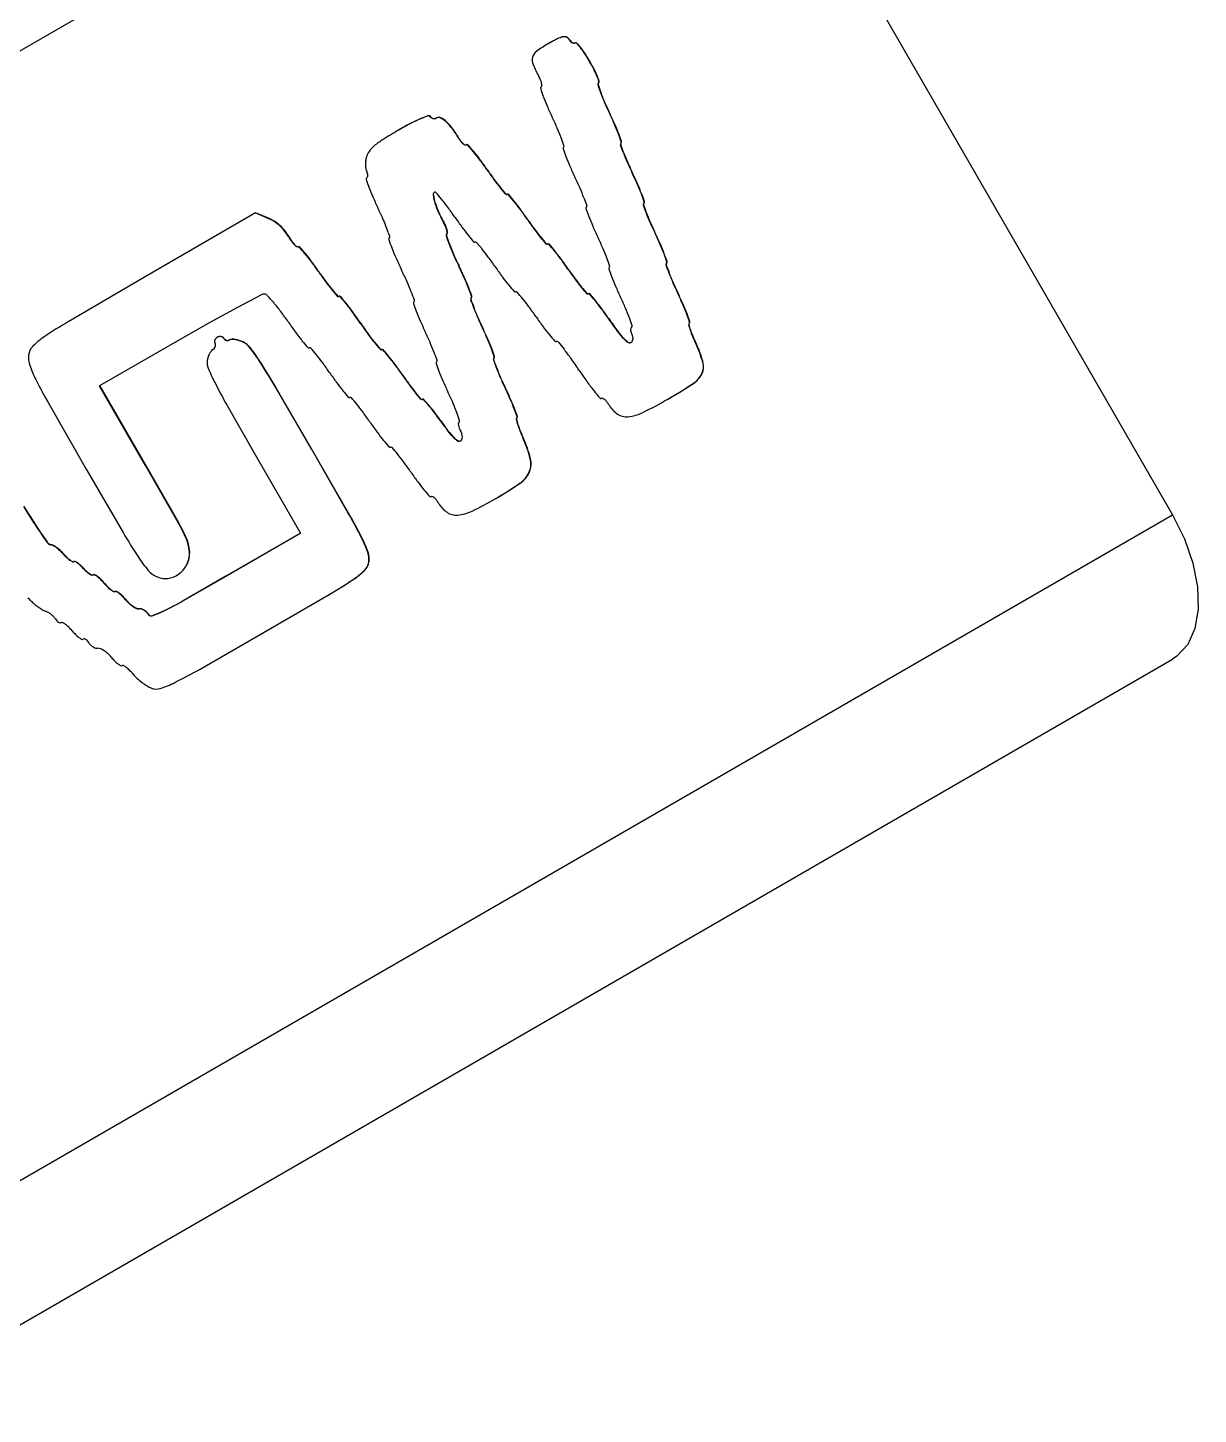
# Paper-space layout 'Flat Pattern 1_1' of a CAD drawing. Header units: millimetres. Extents: x 0 to 420, y 0 to 297.
# Drawn here: x 364.79 to 382.37, y 210.34 to 231.16 of the extents above; entities that cross this region are included whole.
import ezdxf

# ---------------------------------------------------------------- set-up
doc = ezdxf.new("R2010")
doc.units = ezdxf.units.MM

psp = doc.layouts.new('Flat Pattern 1_1')

# ---------------------------------------------------------------- linework, layer by layer
at = {"color": 7, "linetype": 'Continuous', "lineweight": 25}
for p, q in [((329.827, 210.693), (374.375, 236.41)), ((374.827, 236.238), (381.984, 223.841)), ((372.606, 230.915), (372.603, 230.913)), ((372.603, 230.913), (372.607, 230.915)), ((372.738, 230.987), (372.742, 230.989)), ((372.822, 231.017), (372.826, 231.019)), ((372.877, 231.015), (372.881, 231.017)), ((372.915, 230.983), (372.919, 230.986)), ((372.936, 230.954), (372.94, 230.956)), ((372.962, 230.933), (372.965, 230.935)), ((372.986, 230.923), (372.99, 230.926)), ((373.007, 230.927), (373.011, 230.929)), ((373.034, 230.921), (373.038, 230.923)), ((373.09, 230.856), (373.094, 230.859)), ((373.156, 230.765), (373.16, 230.767)), ((373.227, 230.651), (373.23, 230.653)), ((373.291, 230.533), (373.294, 230.535)), ((373.338, 230.43), (373.342, 230.432)), ((373.352, 230.298), (373.356, 230.3)), ((373.36, 230.325), (373.364, 230.327)), ((373.367, 230.349), (373.371, 230.351)), ((373.392, 230.182), (373.395, 230.184)), ((373.449, 230.037), (373.453, 230.04)), ((370.805, 229.833), (370.809, 229.836)), ((373.525, 229.871), (373.529, 229.873)), ((370.355, 229.616), (370.359, 229.618)), ((370.54, 229.718), (370.544, 229.72)), ((370.689, 229.788), (370.693, 229.79)), ((370.835, 229.82), (370.839, 229.822)), ((370.852, 229.801), (370.856, 229.804)), ((370.876, 229.791), (370.879, 229.793)), ((370.903, 229.791), (370.907, 229.793)), ((370.929, 229.8), (370.933, 229.803)), ((370.989, 229.8), (370.993, 229.802)), ((371.073, 229.741), (371.077, 229.743)), ((371.167, 229.637), (371.171, 229.639)), ((373.602, 229.704), (373.606, 229.706)), ((370.358, 229.617), (370.354, 229.615)), ((371.26, 229.497), (371.264, 229.499)), ((371.29, 229.451), (371.294, 229.454)), ((371.323, 229.417), (371.326, 229.419)), ((373.661, 229.561), (373.665, 229.563)), ((373.704, 229.443), (373.661, 229.561)), ((373.708, 229.446), (373.665, 229.563)), ((373.698, 229.421), (373.701, 229.423)), ((373.704, 229.443), (373.708, 229.446)), ((371.352, 229.397), (371.356, 229.399)), ((371.373, 229.397), (371.377, 229.4)), ((371.4, 229.391), (371.404, 229.393)), ((371.481, 229.298), (371.485, 229.301)), ((373.691, 229.398), (373.695, 229.4)), ((373.734, 229.28), (373.691, 229.398)), ((373.738, 229.282), (373.695, 229.4)), ((373.734, 229.28), (373.738, 229.282)), ((371.577, 229.176), (371.581, 229.179)), ((371.683, 229.027), (371.687, 229.029)), ((373.793, 229.137), (373.797, 229.139)), ((371.789, 228.878), (371.793, 228.88)), ((373.87, 228.97), (373.873, 228.973)), ((373.946, 228.804), (373.95, 228.806)), ((370.878, 228.638), (370.882, 228.64)), ((370.895, 228.682), (370.899, 228.684)), ((371.884, 228.755), (371.888, 228.757)), ((371.964, 228.659), (371.884, 228.755)), ((371.968, 228.661), (371.888, 228.757)), ((371.964, 228.659), (371.968, 228.661)), ((371.987, 228.653), (371.991, 228.655)), ((372.01, 228.647), (372.014, 228.649)), ((372.091, 228.551), (372.01, 228.647)), ((372.094, 228.553), (372.014, 228.649)), ((373.143, 228.602), (373.186, 228.485)), ((374.005, 228.66), (374.009, 228.663)), ((368.209, 228.377), (366.516, 227.393)), ((368.399, 228.293), (368.205, 228.375)), ((368.403, 228.295), (368.209, 228.377)), ((370.905, 228.522), (370.909, 228.524)), ((370.96, 228.379), (370.963, 228.382)), ((372.091, 228.551), (372.094, 228.553)), ((372.185, 228.429), (372.189, 228.431)), ((373.173, 228.439), (373.216, 228.322)), ((374.033, 228.496), (374.037, 228.498)), ((374.04, 228.519), (374.044, 228.522)), ((374.047, 228.543), (374.051, 228.545)), ((374.076, 228.378), (374.079, 228.381)), ((368.399, 228.293), (368.403, 228.295)), ((368.489, 228.246), (368.493, 228.248)), ((368.571, 228.185), (368.575, 228.187)), ((371.035, 228.232), (371.039, 228.234)), ((371.065, 228.172), (371.069, 228.174)), ((372.291, 228.279), (372.295, 228.281)), ((374.134, 228.235), (374.138, 228.237)), ((368.642, 228.111), (368.645, 228.113)), ((368.7, 228.027), (368.704, 228.029)), ((368.743, 227.958), (368.747, 227.96)), ((371.074, 228.03), (371.077, 228.033)), ((371.081, 228.057), (371.085, 228.059)), ((371.084, 228.118), (371.088, 228.12)), ((371.091, 228.076), (371.095, 228.078)), ((371.405, 228.039), (371.485, 227.943)), ((372.397, 228.129), (372.401, 228.132)), ((372.492, 228.007), (372.496, 228.009)), ((374.211, 228.069), (374.215, 228.071)), ((368.787, 227.903), (368.79, 227.905)), ((368.824, 227.868), (368.827, 227.87)), ((368.846, 227.865), (368.85, 227.867)), ((368.872, 227.859), (368.876, 227.861)), ((368.953, 227.766), (368.957, 227.768)), ((371.118, 227.906), (371.122, 227.908)), ((371.181, 227.753), (371.185, 227.755)), ((371.531, 227.931), (371.612, 227.835)), ((372.572, 227.912), (372.576, 227.914)), ((372.596, 227.906), (372.6, 227.908)), ((372.62, 227.9), (372.624, 227.902)), ((372.701, 227.805), (372.704, 227.807)), ((374.287, 227.902), (374.291, 227.904)), ((374.346, 227.759), (374.35, 227.761)), ((369.049, 227.644), (369.052, 227.646)), ((371.263, 227.576), (371.267, 227.578)), ((372.796, 227.682), (372.799, 227.684)), ((374.375, 227.594), (374.378, 227.596)), ((374.382, 227.618), (374.385, 227.62)), ((374.388, 227.641), (374.392, 227.643)), ((366.516, 227.393), (365.404, 226.744)), ((369.155, 227.494), (369.159, 227.496)), ((369.261, 227.345), (369.265, 227.347)), ((371.346, 227.399), (371.349, 227.401)), ((372.901, 227.532), (372.905, 227.535)), ((373.007, 227.383), (373.011, 227.385)), ((374.417, 227.477), (374.421, 227.479)), ((374.476, 227.333), (374.479, 227.335)), ((367.943, 226.96), (368.296, 227.147)), ((369.356, 227.222), (369.36, 227.224)), ((369.436, 227.127), (369.44, 227.129)), ((369.461, 227.121), (369.464, 227.123)), ((371.409, 227.246), (371.413, 227.248)), ((371.456, 227.121), (371.459, 227.123)), ((373.102, 227.26), (373.106, 227.262)), ((373.183, 227.165), (373.186, 227.167)), ((373.207, 227.159), (373.21, 227.161)), ((373.231, 227.153), (373.234, 227.155)), ((374.552, 227.167), (374.556, 227.169)), ((367.539, 226.739), (367.943, 226.96)), ((369.485, 227.115), (369.489, 227.117)), ((369.57, 227.012), (369.574, 227.014)), ((371.442, 227.073), (371.446, 227.075)), ((371.449, 227.097), (371.453, 227.099)), ((371.484, 226.956), (371.488, 226.958)), ((373.311, 227.058), (373.315, 227.06)), ((373.406, 226.935), (373.41, 226.938)), ((374.629, 227), (374.632, 227.002)), ((367.073, 226.475), (367.539, 226.739)), ((369.671, 226.881), (369.674, 226.883)), ((369.783, 226.721), (369.786, 226.723)), ((371.542, 226.812), (371.546, 226.814)), ((373.512, 226.786), (373.516, 226.788)), ((374.688, 226.857), (374.691, 226.859)), ((374.723, 226.716), (374.727, 226.718)), ((374.73, 226.739), (374.734, 226.741)), ((367.662, 226.517), (367.665, 226.519)), ((367.69, 226.517), (367.694, 226.52)), ((367.715, 226.508), (367.719, 226.51)), ((369.895, 226.561), (369.898, 226.563)), ((371.619, 226.645), (371.623, 226.648)), ((373.644, 226.6), (373.647, 226.602)), ((374.716, 226.694), (374.72, 226.696)), ((374.738, 226.618), (374.742, 226.621)), ((374.774, 226.523), (374.777, 226.525)), ((365.873, 225.783), (367.073, 226.475)), ((367.569, 226.322), (367.569, 226.322)), ((367.569, 226.322), (367.569, 226.322)), ((367.733, 226.49), (367.736, 226.492)), ((367.749, 226.472), (367.753, 226.474)), ((367.772, 226.461), (367.776, 226.463)), ((367.797, 226.46), (367.801, 226.462)), ((367.822, 226.468), (367.825, 226.47)), ((367.853, 226.476), (367.857, 226.479)), ((367.904, 226.472), (367.907, 226.474)), ((367.962, 226.458), (367.966, 226.46)), ((368.02, 226.435), (368.024, 226.437)), ((368.13, 226.345), (368.134, 226.348)), ((369.995, 226.43), (369.999, 226.432)), ((370.08, 226.327), (370.084, 226.329)), ((370.105, 226.321), (370.108, 226.323)), ((370.129, 226.315), (370.133, 226.317)), ((371.695, 226.479), (371.699, 226.481)), ((371.754, 226.335), (371.758, 226.338)), ((372.754, 226.437), (372.844, 226.327)), ((373.735, 226.489), (373.738, 226.492)), ((373.8, 226.433), (373.804, 226.435)), ((373.845, 226.429), (373.849, 226.431)), ((373.845, 226.429), (373.849, 226.431)), ((374.823, 226.413), (374.826, 226.415)), ((368.284, 226.127), (368.288, 226.129)), ((370.209, 226.22), (370.213, 226.222)), ((370.304, 226.097), (370.308, 226.099)), ((371.783, 226.171), (371.786, 226.173)), ((371.79, 226.194), (371.793, 226.197)), ((371.796, 226.218), (371.8, 226.22)), ((374.927, 226.134), (374.931, 226.136)), ((370.41, 225.948), (370.414, 225.95)), ((371.825, 226.053), (371.829, 226.056)), ((371.884, 225.91), (371.887, 225.912)), ((374.914, 225.962), (374.918, 225.964)), ((365.869, 225.78), (365.873, 225.783)), ((366.558, 224.585), (365.869, 225.78)), ((366.562, 224.587), (365.873, 225.783)), ((368.528, 225.729), (368.532, 225.731)), ((369.049, 224.831), (368.528, 225.729)), ((369.053, 224.834), (368.532, 225.731)), ((370.516, 225.798), (370.52, 225.8)), ((370.611, 225.675), (370.615, 225.678)), ((370.691, 225.58), (370.611, 225.675)), ((370.695, 225.582), (370.615, 225.678)), ((371.96, 225.744), (371.964, 225.746)), ((374.783, 225.813), (374.787, 225.816)), ((365.116, 225.493), (365.669, 224.529)), ((367.784, 225.482), (368.176, 224.799)), ((370.691, 225.58), (370.695, 225.582)), ((370.714, 225.574), (370.718, 225.576)), ((370.737, 225.568), (370.741, 225.571)), ((370.808, 225.488), (370.812, 225.49)), ((372.037, 225.577), (372.041, 225.579)), ((374.398, 225.576), (374.402, 225.578)), ((370.893, 225.383), (370.896, 225.385)), ((370.986, 225.254), (370.99, 225.257)), ((372.096, 225.434), (372.1, 225.436)), ((372.14, 225.316), (372.096, 225.434)), ((372.143, 225.318), (372.1, 225.436)), ((372.126, 225.273), (372.13, 225.275)), ((372.133, 225.294), (372.137, 225.296)), ((372.14, 225.316), (372.143, 225.318)), ((371.1, 225.098), (371.104, 225.1)), ((372.148, 225.196), (372.152, 225.198)), ((372.183, 225.099), (372.187, 225.101)), ((369.049, 224.831), (369.053, 224.834)), ((369.604, 223.866), (369.049, 224.831)), ((369.607, 223.868), (369.053, 224.834)), ((371.183, 225.003), (371.187, 225.005)), ((371.244, 224.954), (371.248, 224.957)), ((371.287, 224.952), (371.291, 224.954)), ((372.231, 224.988), (372.234, 224.99)), ((368.176, 224.799), (368.887, 223.567)), ((372.337, 224.684), (372.34, 224.686)), ((365.669, 224.529), (366.222, 223.576)), ((366.558, 224.585), (366.562, 224.587)), ((367.009, 223.798), (366.558, 224.585)), ((367.013, 223.8), (366.562, 224.587)), ((372.322, 224.487), (372.326, 224.489)), ((372.183, 224.318), (372.187, 224.32)), ((371.815, 224.084), (371.819, 224.087)), ((336.906, 197.818), (381.984, 223.841)), ((367.009, 223.798), (367.013, 223.8)), ((369.604, 223.866), (369.607, 223.868)), ((364.928, 223.65), (364.932, 223.652)), ((365.079, 223.428), (365.083, 223.43)), ((365.134, 223.393), (365.138, 223.395)), ((365.171, 223.38), (365.175, 223.382)), ((367.155, 223.519), (367.159, 223.521)), ((368.883, 223.564), (367.762, 222.917)), ((368.887, 223.567), (367.765, 222.919)), ((368.883, 223.564), (368.887, 223.567)), ((369.806, 223.49), (369.81, 223.492)), ((365.222, 223.347), (365.226, 223.349)), ((365.277, 223.302), (365.28, 223.304)), ((365.327, 223.251), (365.331, 223.253)), ((365.375, 223.201), (365.379, 223.204)), ((365.421, 223.163), (365.425, 223.165)), ((367.211, 223.352), (367.214, 223.354)), ((367.212, 223.204), (367.216, 223.206)), ((369.897, 223.277), (369.901, 223.279)), ((365.459, 223.139), (365.463, 223.141)), ((365.48, 223.138), (365.484, 223.141)), ((365.501, 223.138), (365.505, 223.141)), ((365.537, 223.117), (365.54, 223.119)), ((365.579, 223.082), (365.583, 223.085)), ((365.623, 223.038), (365.627, 223.04)), ((365.667, 222.993), (365.671, 222.995)), ((365.711, 222.959), (365.714, 222.961)), ((367.092, 222.981), (367.095, 222.983)), ((367.147, 223.045), (367.15, 223.047)), ((367.188, 223.12), (367.191, 223.123)), ((369.848, 223.009), (369.852, 223.011)), ((369.911, 223.132), (369.914, 223.134)), ((365.748, 222.939), (365.752, 222.941)), ((365.771, 222.94), (365.775, 222.942)), ((365.794, 222.939), (365.798, 222.941)), ((365.836, 222.913), (365.84, 222.915)), ((365.885, 222.87), (365.889, 222.872)), ((365.936, 222.815), (365.94, 222.817)), ((365.987, 222.76), (365.99, 222.762)), ((367.762, 222.917), (367.122, 222.551)), ((367.765, 222.919), (367.126, 222.553)), ((367.762, 222.917), (367.765, 222.919)), ((369.672, 222.868), (369.676, 222.87)), ((366.035, 222.717), (366.039, 222.719)), ((366.076, 222.69), (366.08, 222.692)), ((366.098, 222.689), (366.102, 222.691)), ((366.121, 222.689), (366.124, 222.691)), ((366.161, 222.662), (366.164, 222.665)), ((366.208, 222.621), (366.212, 222.623)), ((366.257, 222.567), (366.261, 222.57)), ((367.122, 222.551), (367.126, 222.553)), ((368.339, 222.078), (369.317, 222.646)), ((368.34, 222.079), (369.321, 222.648)), ((369.317, 222.646), (369.321, 222.648)), ((366.31, 222.513), (366.314, 222.515)), ((366.367, 222.468), (366.371, 222.47)), ((366.421, 222.438), (366.425, 222.44)), ((366.461, 222.431), (366.465, 222.433)), ((366.496, 222.427), (366.5, 222.429)), ((366.533, 222.411), (366.537, 222.413)), ((366.567, 222.385), (366.57, 222.387)), ((366.591, 222.353), (366.595, 222.356)), ((366.826, 222.396), (366.83, 222.398)), ((366.653, 222.325), (366.656, 222.327)), ((367.378, 221.527), (368.34, 222.079)), ((336.906, 195.653), (381.984, 221.676))]:
    psp.add_line(p, q, dxfattribs=at)
at = {"color": 7, "linetype": 'Continuous', "lineweight": 25, "flags": 128}
psp.add_lwpolyline([(381.984, 223.841), (382.162, 223.484), (382.289, 223.118), (382.359, 222.76), (382.369, 222.427), (382.319, 222.134), (382.211, 221.894), (382.049, 221.719), (381.984, 221.676)], dxfattribs=at)
at = {"color": 7, "linetype": 'Continuous', "lineweight": 25}
for centre, radius, start, end in [((373.516, 229.341), 1.818, 120.0015, 126.5562), ((374.046, 228.414), 2.886, 116.9366, 119.9971), ((374.05, 228.416), 2.886, 116.9366, 119.9967), ((372.9, 230.668), 0.358, 102.6274, 116.8896), ((372.904, 230.67), 0.357, 102.6231, 116.8916), ((372.845, 230.909), 0.11, 73.1879, 102.1058), ((372.849, 230.911), 0.11, 73.185, 102.1099), ((372.857, 230.951), 0.0663, 29.024, 72.3049), ((372.861, 230.953), 0.0663, 29.0231, 72.3049), ((373.064, 231.07), 0.172, 209.9732, 222.1674), ((373.068, 231.072), 0.172, 209.9715, 222.1691), ((373.022, 231.031), 0.116, 222.0473, 238.3688), ((373.026, 231.034), 0.116, 222.0462, 238.3699), ((372.998, 230.992), 0.0693, 238.1416, 260.2882), ((373.002, 230.994), 0.0693, 238.1413, 260.2862), ((372.992, 230.954), 0.0312, 259.906, 299.3574), ((372.996, 230.956), 0.0312, 259.898, 299.3684), ((373.017, 230.907), 0.0222, 39.4013, 115.6968), ((373.021, 230.909), 0.0222, 39.4027, 115.6954), ((372.342, 230.263), 0.955, 38.4355, 43.571), ((372.346, 230.265), 0.955, 38.4359, 43.5702), ((372.537, 230.667), 0.171, 165.1202, 202.7559), ((372.536, 230.666), 0.17, 127.306, 164.7805), ((372.119, 230.086), 1.24, 33.1991, 38.4351), ((372.123, 230.088), 1.24, 33.1988, 38.4354), ((371.152, 229.453), 2.396, 29.9995, 33.2002), ((371.157, 229.456), 2.394, 29.9986, 33.2013), ((373.654, 231.112), 1.373, 201.8315, 210.0065), ((370.961, 229.342), 2.616, 27.0715, 30.0026), ((370.966, 229.345), 2.615, 27.0706, 30.0032), ((372.09, 229.919), 1.348, 22.2689, 27.081), ((372.095, 229.922), 1.347, 22.2676, 27.0825), ((372.033, 230.175), 0.499, 23.251, 30.0148), ((372.234, 230.261), 0.28, 12.8906, 23.2909), ((372.513, 230.25), 0.0222, 124.4731, 201.8749), ((372.489, 230.286), 0.0217, 302.0155, 0.7649), ((372.363, 230.291), 0.148, 358.5327, 12.9839), ((372.303, 230.006), 1.119, 17.8565, 22.276), ((372.306, 230.008), 1.119, 17.8562, 22.276), ((373.373, 230.306), 0.0222, 124.4666, 201.8723), ((376.118, 231.175), 2.902, 197.5807, 200.0125), ((373.376, 230.309), 0.0222, 124.4683, 201.8712), ((376.122, 231.177), 2.901, 197.5805, 200.0128), ((373.349, 230.342), 0.0204, 304.5015, 22.1764), ((373.352, 230.344), 0.0204, 304.4997, 22.1775), ((375.252, 231.116), 2.894, 197.5779, 200.016), ((374.934, 231), 2.556, 200.0166, 203.4974), ((375.798, 231.058), 2.561, 200.0198, 203.4942), ((375.801, 231.06), 2.561, 200.0197, 203.4942), ((377.968, 232.002), 4.928, 203.495, 205.6259), ((377.975, 232.005), 4.931, 203.4958, 205.6253), ((371.493, 227.893), 2.058, 109.5314, 113.0041), ((371.497, 227.896), 2.058, 109.5315, 113.0045), ((370.812, 229.808), 0.0262, 25.9881, 104.194), ((370.815, 229.81), 0.0262, 25.9898, 104.1905), ((377.108, 231.945), 4.927, 203.4942, 205.6254), ((368.209, 227.321), 5.897, 23.8441, 25.6244), ((368.217, 227.325), 5.892, 23.8433, 25.6251), ((374.323, 222.751), 7.929, 119.998, 121.9583), ((373.028, 224.985), 5.347, 117.7336, 119.9973), ((373.032, 224.987), 5.347, 117.7335, 119.997), ((371.468, 227.953), 1.994, 113.0028, 117.7317), ((371.472, 227.954), 1.995, 113.0043, 117.7302), ((370.883, 229.847), 0.0547, 209.7545, 235.9709), ((370.886, 229.849), 0.0547, 209.7529, 235.9743), ((370.89, 229.857), 0.0674, 235.9413, 258.0328), ((370.893, 229.859), 0.0674, 235.9397, 258.0332), ((370.89, 229.861), 0.0709, 258.1322, 280.1402), ((370.894, 229.863), 0.0709, 258.1322, 280.145), ((370.888, 229.871), 0.0817, 280.3509, 299.9293), ((370.892, 229.873), 0.0818, 280.3533, 299.9196), ((370.958, 229.745), 0.0628, 60.6537, 118.0883), ((370.962, 229.747), 0.0628, 60.6499, 118.0932), ((370.815, 229.461), 0.381, 47.3064, 62.7184), ((370.818, 229.464), 0.381, 47.305, 62.7198), ((370.562, 229.185), 0.755, 36.7131, 47.4207), ((370.566, 229.188), 0.755, 36.7138, 47.4206), ((369.979, 228.749), 1.483, 30.2787, 36.754), ((369.982, 228.751), 1.484, 30.2792, 36.7531), ((367.563, 227.367), 5.659, 23.7699, 25.625), ((370.064, 228.468), 2.926, 20.7309, 23.7673), ((370.82, 228.475), 3.041, 20.9243, 23.845), ((370.825, 228.477), 3.041, 20.924, 23.8452), ((370.751, 228.478), 1.179, 121.968, 129.9771), ((371.634, 229.715), 0.433, 210.2808, 217.5391), ((371.637, 229.717), 0.433, 210.2797, 217.5402), ((371.486, 229.601), 0.246, 217.5034, 228.5573), ((371.489, 229.603), 0.246, 217.5034, 228.5573), ((371.409, 229.514), 0.13, 228.4392, 243.9334), ((371.413, 229.516), 0.13, 228.4394, 243.9317), ((369.273, 228.169), 3.772, 18.8336, 20.7271), ((373.708, 229.405), 0.0187, 124.6976, 203.6108), ((373.712, 229.407), 0.0187, 124.6951, 203.6125), ((373.687, 229.436), 0.0187, 304.6967, 23.6087), ((373.691, 229.438), 0.0187, 304.698, 23.6074), ((370.338, 229.101), 0.477, 166.4169, 173.9066), ((370.106, 229.158), 0.237, 143.6439, 166.7695), ((370.309, 229.005), 0.491, 130.0369, 143.3156), ((371.362, 229.417), 0.0223, 241.9929, 298.2041), ((371.366, 229.419), 0.0223, 241.9941, 298.2029), ((371.382, 229.377), 0.0222, 38.1259, 115.5272), ((371.386, 229.379), 0.0222, 38.1275, 115.528), ((369.26, 227.435), 2.899, 39.9863, 42.4205), ((369.264, 227.438), 2.898, 39.9856, 42.4209), ((369.518, 227.653), 2.561, 36.5062, 39.9799), ((369.523, 227.656), 2.56, 36.505, 39.9811), ((372.848, 229.347), 0.0195, 124.6341, 203.2465), ((376.401, 230.557), 3.773, 198.8339, 200.727), ((372.825, 229.379), 0.0195, 304.6663, 23.2312), ((375.603, 230.256), 2.92, 200.7279, 203.7704), ((376.576, 230.367), 3.042, 200.9248, 203.8444), ((376.579, 230.369), 3.042, 200.9252, 203.8452), ((370.348, 229.1), 0.486, 173.9157, 181.3486), ((370.286, 229.098), 0.424, 181.3446, 188.8948), ((369.973, 229.05), 0.107, 189.0601, 210.1344), ((369.758, 228.925), 0.142, 17.3761, 30.0261), ((367.613, 226.243), 4.931, 34.3747, 36.5039), ((367.619, 226.247), 4.928, 34.374, 36.5046), ((376.546, 232.353), 5.891, 214.3748, 216.1567), ((376.553, 232.358), 5.895, 214.3755, 216.1562), ((378.101, 231.356), 5.65, 203.7684, 205.6265), ((379.19, 231.522), 5.901, 203.8448, 205.6238), ((379.188, 231.522), 5.894, 203.8433, 205.6243), ((369.893, 228.885), 0.0214, 124.5232, 202.2461), ((372.825, 229.832), 3.103, 197.9278, 200.2095), ((369.867, 228.927), 0.0282, 300.5625, 338.862), ((369.8, 228.938), 0.0968, 0.7901, 17.4887), ((369.838, 228.938), 0.0591, 338.5659, 1.0038), ((374.244, 230.672), 3.041, 216.1547, 219.0757), ((374.249, 230.674), 3.042, 216.1551, 219.075), ((367.69, 226.362), 5.898, 23.8445, 25.6245), ((368.778, 226.528), 5.647, 23.7679, 25.6271), ((368.787, 226.533), 5.642, 23.767, 25.6279), ((371.275, 227.627), 2.919, 20.727, 23.7712), ((371.279, 227.63), 2.918, 20.7268, 23.7715), ((372.398, 229.675), 2.647, 200.2115, 203.571), ((374.651, 230.657), 5.105, 203.5694, 205.626), ((370.918, 228.647), 0.0416, 123.3543, 193.1828), ((371.769, 228.79), 0.904, 189.6902, 197.2305), ((370.922, 228.65), 0.0416, 123.3533, 193.1834), ((371.772, 228.792), 0.904, 189.69, 197.2306), ((370.908, 228.667), 0.0195, 36.7678, 115.3454), ((368.089, 226.199), 3.766, 39.2787, 41.1753), ((368.745, 226.736), 2.917, 36.231, 39.2769), ((371.979, 228.67), 0.0187, 216.3877, 295.3049), ((371.983, 228.672), 0.0187, 216.3877, 295.3022), ((371.995, 228.636), 0.0187, 36.3904, 115.2948), ((371.999, 228.638), 0.0187, 36.3864, 115.2989), ((370.304, 227.517), 3.039, 20.923, 23.8456), ((370.48, 227.326), 3.769, 18.8337, 20.729), ((370.484, 227.329), 3.769, 18.8337, 20.7291), ((365.033, 226.044), 5.562, 23.7377, 25.6254), ((372.096, 228.891), 1.246, 197.2153, 204.2481), ((372.1, 228.893), 1.246, 197.2156, 204.2477), ((372.526, 229.084), 1.718, 204.2344, 209.7716), ((372.53, 229.087), 1.718, 204.2345, 209.7715), ((366.54, 225.12), 5.651, 34.3753, 36.2329), ((369.729, 226.634), 3.042, 36.1553, 39.0748), ((369.733, 226.636), 3.042, 36.1549, 39.0752), ((367.426, 224.951), 5.895, 34.3753, 36.1562), ((367.43, 224.953), 5.894, 34.3753, 36.1564), ((373.19, 228.447), 0.0187, 124.7027, 203.5942), ((373.169, 228.477), 0.0187, 304.7169, 23.5915), ((374.051, 228.503), 0.0195, 124.6475, 203.2501), ((377.606, 229.714), 3.775, 198.8336, 200.7257), ((374.055, 228.506), 0.0195, 124.6486, 203.2496), ((377.61, 229.717), 3.775, 198.8336, 200.7259), ((374.029, 228.535), 0.0195, 304.6533, 23.2273), ((374.033, 228.538), 0.0195, 304.6459, 23.2347), ((376.806, 229.412), 2.92, 200.7279, 203.7714), ((376.809, 229.414), 2.919, 200.7276, 203.7716), ((368.153, 227.712), 0.631, 57.8002, 67.0361), ((368.157, 227.715), 0.63, 57.7993, 67.0372), ((368.158, 227.72), 0.621, 48.3914, 57.8024), ((368.162, 227.723), 0.621, 48.39, 57.8038), ((368.148, 227.708), 0.638, 39.2192, 48.4107), ((368.151, 227.71), 0.638, 39.2193, 48.4111), ((367.495, 227.126), 2.873, 20.6465, 23.7398), ((370.459, 227.902), 0.663, 23.9833, 29.7687), ((370.463, 227.904), 0.663, 23.9853, 29.7689), ((370.734, 228.024), 0.362, 14.9254, 24.0073), ((370.738, 228.027), 0.362, 14.9268, 24.0029), ((376.058, 231.631), 5.88, 214.3728, 216.1582), ((373.764, 229.954), 3.039, 216.1535, 219.0766), ((376.948, 231.464), 5.642, 214.3723, 216.2331), ((376.95, 231.466), 5.641, 214.3721, 216.2333), ((376.052, 229.406), 3.037, 200.9214, 203.8463), ((378.666, 230.561), 5.895, 203.8445, 205.6253), ((379.302, 230.51), 5.646, 203.7674, 205.6268), ((379.309, 230.514), 5.65, 203.768, 205.6261), ((368.15, 227.709), 0.635, 29.9887, 39.2408), ((368.154, 227.712), 0.635, 29.9882, 39.2411), ((369.57, 228.529), 1.005, 209.9984, 214.6545), ((369.574, 228.531), 1.005, 209.9994, 214.6534), ((369.182, 228.261), 0.533, 214.6373, 222.1082), ((369.186, 228.263), 0.533, 214.6382, 222.1073), ((366.766, 226.852), 3.652, 18.6927, 20.6458), ((370.229, 227.982), 0.0198, 124.7543, 203.908), ((374.362, 229.44), 4.402, 199.4537, 201.1902), ((370.207, 228.014), 0.0198, 304.6278, 23.087), ((371.094, 228.039), 0.0217, 124.624, 202.9949), ((374.505, 229.186), 3.621, 198.6123, 200.7049), ((371.097, 228.041), 0.0217, 124.625, 202.9946), ((374.516, 229.191), 3.628, 198.6145, 200.7028), ((371.07, 228.074), 0.0206, 302.503, 5.584), ((370.892, 228.066), 0.199, 2.8735, 14.974), ((371.074, 228.076), 0.0206, 302.5003, 5.5853), ((370.896, 228.068), 0.199, 2.8731, 14.9744), ((374.751, 229.854), 2.918, 216.228, 219.273), ((374.755, 229.856), 2.919, 216.2282, 219.2728), ((375.408, 230.391), 3.767, 219.2707, 221.1669), ((375.413, 230.395), 3.769, 219.2711, 221.1662), ((368.254, 225.567), 5.653, 23.7685, 25.6256), ((369.105, 225.62), 5.663, 23.7705, 25.6245), ((369.112, 225.623), 5.659, 23.7699, 25.625), ((369.024, 228.117), 0.319, 222.0739, 231.2347), ((369.027, 228.119), 0.319, 222.0759, 231.2327), ((368.837, 227.883), 0.0197, 227.848, 296.759), ((368.841, 227.885), 0.0197, 227.8501, 296.7598), ((368.855, 227.846), 0.0214, 37.7496, 115.4771), ((368.859, 227.848), 0.0214, 37.7462, 115.4781), ((366.572, 225.783), 3.098, 39.7886, 42.0733), ((366.576, 225.785), 3.099, 39.7888, 42.0734), ((366.92, 226.073), 2.646, 36.4276, 39.7893), ((366.924, 226.075), 2.646, 36.4276, 39.7893), ((373.295, 229.026), 3.258, 201.1913, 204.0975), ((373.883, 228.951), 2.955, 200.7048, 203.9114), ((373.887, 228.953), 2.955, 200.7049, 203.9114), ((376.409, 230.071), 5.719, 203.9092, 205.8667), ((376.413, 230.073), 5.719, 203.9092, 205.8666), ((371.5, 227.954), 0.0187, 216.3972, 295.2915), ((371.516, 227.92), 0.0187, 36.3979, 115.2912), ((369.25, 225.917), 3.042, 36.1553, 39.0748), ((372.588, 227.923), 0.0195, 216.7673, 295.338), ((372.592, 227.925), 0.0195, 216.7695, 295.3385), ((372.605, 227.888), 0.0195, 36.7479, 115.3501), ((372.608, 227.89), 0.0195, 36.755, 115.3431), ((369.779, 225.415), 3.774, 39.2735, 41.1661), ((369.783, 225.418), 3.774, 39.2735, 41.1661), ((370.441, 225.957), 2.919, 36.2286, 39.2724), ((370.444, 225.959), 2.919, 36.2286, 39.2724), ((370.754, 226.668), 2.921, 20.7287, 23.7705), ((371.613, 226.724), 2.922, 20.728, 23.7686), ((371.616, 226.726), 2.923, 20.7291, 23.7685), ((370.822, 226.425), 3.769, 18.8337, 20.7291), ((370.823, 226.426), 3.77, 18.8335, 20.7279), ((364.943, 224.613), 5.103, 34.3738, 36.4312), ((364.945, 224.614), 5.105, 34.3741, 36.4308), ((376.096, 230.279), 6.326, 204.0965, 205.8658), ((365.578, 224.819), 6.318, 24.0953, 25.867), ((365.578, 224.819), 6.323, 24.0964, 25.8667), ((366.947, 224.235), 5.895, 34.3751, 36.1559), ((376.479, 230.756), 5.655, 214.3743, 216.2309), ((368.241, 224.345), 5.646, 34.3731, 36.2324), ((368.244, 224.346), 5.647, 34.3731, 36.2322), ((369.959, 226.367), 3.771, 18.8327, 20.7268), ((373.533, 227.545), 0.0195, 124.6479, 203.2327), ((377.086, 228.755), 3.773, 198.8339, 200.727), ((373.511, 227.577), 0.0195, 304.6593, 23.239), ((374.393, 227.602), 0.0195, 124.6486, 203.2496), ((377.947, 228.812), 3.775, 198.8336, 200.7259), ((374.396, 227.604), 0.0195, 124.6401, 203.2478), ((377.95, 228.814), 3.773, 198.8339, 200.727), ((374.37, 227.634), 0.0195, 304.6459, 23.2347), ((374.374, 227.636), 0.0195, 304.6544, 23.2357), ((373.745, 230.634), 5.561, 214.3745, 216.2624), ((373.752, 230.638), 5.565, 214.375, 216.2616), ((371.578, 229.045), 2.874, 216.2608, 219.3527), ((371.583, 229.047), 2.875, 216.2614, 219.3523), ((364.714, 224.76), 6.323, 24.0965, 25.8667), ((367.512, 226.012), 3.258, 21.1911, 24.0976), ((368.373, 226.069), 3.256, 21.191, 24.0988), ((368.379, 226.072), 3.254, 21.1897, 24.0992), ((374.274, 229.139), 2.921, 216.2293, 219.2717), ((377.566, 230.723), 5.651, 214.3746, 216.2323), ((377.571, 230.726), 5.653, 214.3749, 216.2319), ((375.362, 229.108), 2.919, 216.2284, 219.2725), ((375.366, 229.11), 2.919, 216.2286, 219.2724), ((376.294, 228.456), 2.926, 200.7308, 203.7674), ((377.149, 228.51), 2.921, 200.7287, 203.7705), ((377.152, 228.512), 2.921, 200.7279, 203.7702), ((379.646, 229.61), 5.65, 203.768, 205.6261), ((379.648, 229.611), 5.648, 203.7681, 205.6269), ((368.335, 227.071), 0.0857, 81.1036, 117.2267), ((368.337, 227.084), 0.0734, 41.834, 80.4455), ((366.272, 225.161), 2.894, 40.1849, 42.9306), ((372.182, 229.54), 3.655, 219.3548, 221.3063), ((372.186, 229.542), 3.655, 219.3549, 221.3062), ((369.452, 227.139), 0.0198, 216.9149, 295.3647), ((369.456, 227.141), 0.0198, 216.9129, 295.3667), ((369.469, 227.103), 0.0198, 36.0826, 115.2514), ((369.473, 227.106), 0.0198, 36.0862, 115.2478), ((366.446, 225.598), 4.402, 19.4537, 21.1903), ((367.298, 225.653), 4.409, 19.455, 21.1888), ((367.308, 225.657), 4.403, 19.4538, 21.1901), ((371.438, 227.113), 0.0197, 304.7381, 23.9142), ((371.441, 227.115), 0.0197, 304.7374, 23.9141), ((374.933, 229.678), 3.772, 219.2729, 221.1668), ((372.109, 227.207), 0.0195, 216.7637, 295.3344), ((372.126, 227.172), 0.0195, 36.7603, 115.3477), ((369.304, 224.703), 3.769, 39.2711, 41.1662), ((376.022, 229.647), 3.771, 219.2716, 221.1657), ((376.024, 229.648), 3.77, 219.2714, 221.1663), ((373.198, 227.177), 0.0195, 216.7695, 295.3385), ((373.202, 227.179), 0.0195, 216.7623, 295.3431), ((373.215, 227.142), 0.0195, 36.753, 115.345), ((373.219, 227.144), 0.0195, 36.7567, 115.3439), ((370.389, 224.669), 3.774, 39.2735, 41.1661), ((370.395, 224.672), 3.772, 39.2729, 41.1664), ((378.802, 229.561), 5.667, 203.7712, 205.6237), ((369.386, 224.689), 5.729, 23.7926, 25.6249), ((369.383, 224.688), 5.737, 23.7934, 25.6234), ((366.294, 225.18), 2.865, 36.7621, 40.1836), ((366.139, 224.252), 4.404, 38.8102, 40.546), ((366.142, 224.254), 4.405, 38.8101, 40.5457), ((367.031, 224.97), 3.259, 35.9026, 38.8081), ((367.034, 224.972), 3.259, 35.9029, 38.8081), ((370.601, 227.024), 0.0198, 124.6449, 203.08), ((374.044, 228.187), 3.655, 198.6928, 200.6444), ((370.578, 227.056), 0.0197, 304.7395, 23.9127), ((371.46, 227.081), 0.0198, 124.636, 203.0824), ((374.896, 228.241), 3.647, 198.6914, 200.6471), ((371.464, 227.083), 0.0198, 124.6371, 203.082), ((374.905, 228.246), 3.652, 198.6929, 200.6457), ((374.174, 227.969), 2.875, 200.6474, 203.739), ((374.177, 227.971), 2.874, 200.6474, 203.7391), ((369.959, 225.239), 2.922, 36.2311, 39.2716), ((367.75, 223.62), 5.662, 34.3756, 36.2298), ((371.051, 225.21), 2.919, 36.2286, 39.2724), ((371.056, 225.213), 2.917, 36.2276, 39.2734), ((368.85, 223.597), 5.649, 34.3734, 36.232), ((368.855, 223.6), 5.646, 34.3731, 36.2324), ((369.25, 224.979), 4.927, 23.4943, 25.6253), ((371.424, 225.924), 2.557, 20.017, 23.4971), ((371.924, 225.808), 2.956, 20.787, 23.7926), ((371.928, 225.81), 2.956, 20.7868, 23.7927), ((368.892, 220.791), 6.9, 120.3719, 123.959), ((364.916, 224.15), 4.586, 34.3564, 36.7638), ((373.686, 230.146), 6.038, 214.3575, 216.1541), ((364.547, 223.172), 6.325, 34.1337, 35.9035), ((364.553, 223.175), 6.323, 34.1333, 35.9036), ((375.017, 230.269), 6.323, 214.1334, 215.9036), ((375.018, 230.27), 6.321, 214.1333, 215.9042), ((373.315, 227.913), 2.875, 200.6483, 203.7389), ((375.771, 228.993), 5.558, 203.7372, 205.626), ((376.634, 229.051), 5.562, 203.7377, 205.6253), ((376.636, 229.053), 5.561, 203.7374, 205.6254), ((376.937, 229.904), 5.469, 214.3751, 216.2947), ((379.459, 230.854), 7.206, 214.376, 216.1887), ((379.464, 230.857), 7.207, 214.3762, 216.1886), ((371.102, 225.807), 2.899, 17.5806, 20.0147), ((371.081, 225.487), 3.858, 18.9342, 20.7876), ((371.086, 225.49), 3.856, 18.9338, 20.788), ((374.734, 226.7), 0.0189, 123.9719, 198.2338), ((374.738, 226.702), 0.0189, 123.9718, 198.2339), ((374.712, 226.732), 0.0192, 304.6725, 23.354), ((374.716, 226.734), 0.0192, 304.673, 23.3535), ((365.703, 225.528), 1.19, 123.9848, 134.8936), ((367.685, 226.425), 0.0956, 101.8874, 138.1072), ((367.681, 226.423), 0.0959, 101.9121, 119.9648), ((367.678, 226.44), 0.078, 80.4676, 101.7179), ((367.681, 226.443), 0.0779, 80.463, 101.7294), ((367.679, 226.449), 0.0693, 58.1746, 80.3117), ((367.683, 226.451), 0.0693, 58.1709, 80.3132), ((367.688, 226.465), 0.0508, 29.6848, 58.1092), ((367.692, 226.467), 0.0508, 29.683, 58.111), ((371.327, 228.422), 3.116, 216.1523, 219.0982), ((372.534, 228.471), 3.258, 215.9025, 218.8092), ((372.539, 228.474), 3.259, 215.9029, 218.8081), ((365.658, 224.142), 5.658, 23.7694, 25.6248), ((366.511, 224.196), 5.665, 23.7705, 25.6238), ((366.52, 224.2), 5.659, 23.7696, 25.6246), ((374.806, 228.34), 2.826, 216.2944, 219.4398), ((375.346, 228.783), 3.524, 219.4395, 221.4601), ((374.619, 227.313), 1.209, 216.1773, 222.9618), ((374.623, 227.316), 1.209, 216.178, 222.9614), ((373.913, 226.62), 0.0699, 162.6765, 183.9021), ((373.965, 226.623), 0.122, 183.6981, 199.024), ((373.872, 226.633), 0.0269, 120.7744, 163.2803), ((374.028, 226.644), 0.189, 198.9238, 210.022), ((373.845, 226.674), 0.0222, 304.4702, 21.8686), ((373.761, 226.49), 0.12, 12.4674, 30.0707), ((373.78, 226.494), 0.101, 352.7515, 12.6235), ((375.83, 226.977), 1.15, 194.2561, 198.188), ((375.834, 226.98), 1.15, 194.2561, 198.1882), ((375.966, 227.022), 1.293, 198.1899, 202.7187), ((375.969, 227.024), 1.292, 198.1893, 202.7193), ((377.042, 227.472), 2.46, 202.7137, 205.5144), ((377.046, 227.475), 2.46, 202.7137, 205.5142), ((365.023, 226.216), 0.222, 135.9114, 174.0902), ((367.769, 226.13), 0.282, 143.0596, 152.7343), ((367.613, 226.247), 0.0873, 120.1142, 143.1748), ((367.526, 226.398), 0.0873, 300.0764, 318.992), ((367.536, 226.389), 0.0735, 319.2107, 340.94), ((367.664, 226.441), 0.0693, 159.6866, 181.8194), ((367.646, 226.44), 0.0508, 181.9001, 210.3053), ((367.672, 226.437), 0.0779, 138.2641, 159.5352), ((367.556, 226.388), 0.0531, 3.1925, 30.275), ((367.541, 226.387), 0.068, 341.0478, 3.1952), ((367.784, 226.519), 0.059, 209.8076, 233.9888), ((367.788, 226.521), 0.059, 209.8093, 233.9871), ((367.788, 226.525), 0.0661, 233.8921, 255.7794), ((367.792, 226.527), 0.0662, 233.8957, 255.7758), ((367.788, 226.524), 0.0651, 255.8274, 278.4706), ((367.792, 226.526), 0.0651, 255.8335, 278.4644), ((367.787, 226.529), 0.0699, 278.6771, 299.9032), ((367.791, 226.531), 0.0699, 278.6797, 299.903), ((367.853, 226.414), 0.0628, 89.4844, 119.7129), ((367.857, 226.416), 0.0628, 89.4826, 119.7127), ((367.852, 226.164), 0.312, 80.5393, 89.8111), ((367.856, 226.166), 0.312, 80.5396, 89.8107), ((367.835, 226.059), 0.419, 72.3384, 80.5461), ((367.839, 226.061), 0.419, 72.3377, 80.5468), ((367.816, 225.999), 0.482, 64.9084, 72.3435), ((367.819, 226.001), 0.482, 64.9092, 72.3437), ((367.889, 226.162), 0.303, 37.2285, 64.393), ((367.893, 226.165), 0.303, 37.2283, 64.3932), ((365.696, 224.467), 3.075, 32.679, 37.6563), ((365.699, 224.469), 3.075, 32.6792, 37.6561), ((372.131, 229.075), 4.153, 219.0996, 220.882), ((369.007, 226.369), 0.0195, 216.4527, 295.3004), ((369.024, 226.334), 0.0195, 36.7675, 115.3342), ((366.2, 223.863), 3.772, 39.2724, 41.1662), ((373.42, 229.184), 4.395, 218.8083, 220.5476), ((373.427, 229.189), 4.399, 218.8091, 220.5468), ((370.096, 226.339), 0.0198, 216.0866, 295.2503), ((370.1, 226.341), 0.0198, 216.0902, 295.2492), ((370.113, 226.303), 0.0198, 36.9199, 115.3598), ((370.117, 226.305), 0.0198, 36.9196, 115.3574), ((367.383, 223.902), 3.655, 39.3548, 41.3063), ((367.39, 223.907), 3.65, 39.3536, 41.3075), ((368.16, 225.244), 2.923, 20.7299, 23.7693), ((369.021, 225.301), 2.923, 20.7291, 23.7692), ((369.025, 225.303), 2.922, 20.7288, 23.7694), ((368.22, 224.998), 3.778, 18.8356, 20.7261), ((368.224, 225.001), 3.778, 18.8356, 20.7262), ((372.72, 226.462), 0.0201, 217.0695, 295.3899), ((372.738, 226.426), 0.0201, 35.4695, 115.1657), ((370.015, 224.087), 3.609, 35.5871, 38.3728), ((374.029, 226.763), 0.401, 222.8897, 235.3356), ((374.032, 226.765), 0.401, 222.8901, 235.3353), ((373.826, 226.466), 0.0416, 232.4372, 297.2816), ((373.83, 226.468), 0.0416, 232.436, 297.2828), ((373.819, 226.481), 0.0582, 300.2376, 328.9647), ((373.803, 226.49), 0.0766, 329.0986, 352.857), ((373.287, 225.679), 1.702, 15.5054, 25.5463), ((373.291, 225.681), 1.702, 15.5054, 25.5464), ((365.136, 226.201), 0.336, 173.5465, 199.6), ((366.468, 226.662), 1.746, 199.1758, 206.9157), ((367.695, 226.127), 0.213, 171.5617, 202.8359), ((367.806, 226.107), 0.325, 161.5153, 170.8479), ((367.829, 226.099), 0.35, 152.7431, 161.5012), ((358.886, 220.098), 11.166, 30.2842, 32.6831), ((358.89, 220.1), 11.166, 30.2843, 32.6832), ((366.858, 224.4), 2.923, 36.2308, 39.271), ((364.651, 222.783), 5.659, 34.375, 36.2303), ((367.987, 224.397), 2.874, 36.2608, 39.3527), ((367.99, 224.399), 2.874, 36.261, 39.3527), ((365.821, 222.808), 5.561, 34.3745, 36.2624), ((365.823, 222.809), 5.562, 34.3746, 36.262), ((367.364, 224.943), 3.775, 18.8336, 20.7257), ((370.941, 226.122), 0.0195, 124.649, 203.2353), ((374.492, 227.332), 3.771, 198.8338, 200.7279), ((370.919, 226.154), 0.0195, 304.6489, 23.2449), ((371.801, 226.178), 0.0195, 124.6535, 203.2373), ((375.353, 227.389), 3.773, 198.8336, 200.7269), ((371.804, 226.181), 0.0195, 124.653, 203.2378), ((375.36, 227.392), 3.776, 198.8345, 200.726), ((371.778, 226.21), 0.0195, 304.6527, 23.2308), ((371.782, 226.213), 0.0195, 304.6539, 23.2304), ((367.244, 222.104), 7.016, 33.8915, 35.5859), ((374.698, 226.065), 0.24, 334.7185, 16.8181), ((374.701, 226.067), 0.24, 334.7199, 16.8181), ((372.613, 229.779), 8.636, 206.9023, 209.7596), ((370.148, 227.128), 2.862, 202.2381, 206.9434), ((373.99, 229.172), 5.656, 214.3747, 216.2307), ((375.266, 229.27), 5.883, 214.3743, 216.1586), ((375.275, 229.275), 5.889, 214.3752, 216.1579), ((373.696, 227.03), 2.92, 200.7276, 203.7707), ((374.557, 227.088), 2.922, 200.7289, 203.7703), ((374.561, 227.09), 2.922, 200.7289, 203.7703), ((377.057, 228.188), 5.653, 203.7684, 205.6256), ((377.065, 228.192), 5.658, 203.7693, 205.6249), ((378.51, 229.672), 6.556, 213.8901, 215.7035), ((374.569, 226.134), 0.386, 303.7011, 333.5218), ((374.573, 226.137), 0.386, 303.7001, 333.5214), ((375.219, 229.705), 8.55, 206.9406, 209.5933), ((371.785, 227.557), 2.923, 216.2306, 219.2703), ((372.446, 228.097), 3.777, 219.2742, 221.1655), ((372.969, 227.59), 3.038, 216.1573, 219.0815), ((372.972, 227.592), 3.037, 216.1571, 219.0814), ((376.194, 228.13), 5.649, 203.7682, 205.6267), ((366.496, 223.478), 5.107, 23.569, 25.6248), ((366.494, 223.122), 6.062, 23.8943, 25.626), ((366.499, 223.124), 6.062, 23.8942, 25.626), ((375.928, 227.817), 3.377, 215.7026, 218.6807), ((376.762, 228.485), 4.446, 218.6796, 220.5014), ((370.535, 232.265), 7.725, 299.9971, 303.3609), ((370.539, 232.268), 7.725, 299.9971, 303.3609), ((369.618, 225.623), 0.0195, 216.753, 295.3487), ((369.635, 225.587), 0.0195, 36.764, 115.3378), ((366.813, 223.118), 3.769, 39.2718, 41.1668), ((367.471, 223.656), 2.919, 36.2286, 39.2724), ((370.706, 225.591), 0.0187, 216.4024, 295.2991), ((370.71, 225.593), 0.0187, 216.4084, 295.2961), ((370.722, 225.557), 0.0188, 38.4125, 115.5596), ((370.726, 225.559), 0.0188, 38.4115, 115.5599), ((368.751, 223.737), 2.702, 40.4041, 42.6799), ((368.754, 223.739), 2.702, 40.4036, 42.6792), ((369.057, 223.997), 2.3, 37.0477, 40.4044), ((369.061, 223.999), 2.3, 37.0477, 40.4044), ((368.75, 224.462), 2.647, 20.2124, 23.572), ((369.179, 224.311), 3.126, 21.0554, 23.8961), ((369.182, 224.313), 3.126, 21.0555, 23.8961), ((373.399, 225.61), 0.0214, 216.0294, 295.2484), ((373.418, 225.572), 0.0211, 60.0672, 118.0221), ((373.365, 225.469), 0.137, 47.3842, 62.1868), ((373.283, 225.38), 0.258, 36.8673, 47.4878), ((373.122, 225.258), 0.46, 29.9932, 36.9039), ((373.852, 225.678), 0.382, 209.7026, 237.6399), ((371.293, 230.961), 6.216, 296.0967, 299.9976), ((365.266, 222.04), 5.653, 34.3744, 36.2317), ((367.359, 222.715), 4.428, 34.9956, 37.0531), ((367.362, 222.717), 4.428, 34.9958, 37.053), ((375.006, 228.068), 4.907, 214.9948, 217.2547), ((375.011, 228.072), 4.908, 214.9951, 217.2543), ((368.322, 224.304), 3.104, 17.9279, 20.2085), ((371.255, 225.251), 0.0214, 304.5255, 22.2445), ((372.143, 225.279), 0.0182, 123.9794, 198.1167), ((373.407, 225.596), 1.321, 194.1533, 197.6325), ((372.147, 225.281), 0.0182, 123.9694, 198.1149), ((373.41, 225.598), 1.321, 194.1531, 197.6327), ((372.123, 225.309), 0.0182, 304.7267, 23.8506), ((372.127, 225.311), 0.0182, 304.7434, 23.8449), ((373.784, 225.564), 0.25, 236.9466, 274.5616), ((373.739, 225.97), 0.658, 275.6182, 295.9734), ((374.598, 228.424), 5.654, 214.3743, 216.2311), ((372.396, 226.81), 2.924, 216.2311, 219.2699), ((371.855, 225.671), 0.948, 217.2317, 224.8637), ((371.858, 225.674), 0.948, 217.2327, 224.8627), ((371.364, 225.205), 0.108, 173.5614, 190.4075), ((371.279, 225.215), 0.022, 121.5505, 175.2234), ((371.459, 225.222), 0.204, 190.2618, 202.1445), ((371.597, 225.277), 0.353, 202.0957, 210.0082), ((371.105, 224.993), 0.215, 16.9907, 30.0355), ((371.168, 225.012), 0.149, 0.1043, 17.1294), ((373.479, 225.619), 1.397, 197.6345, 201.8606), ((373.483, 225.621), 1.397, 197.6345, 201.8603), ((374.642, 226.085), 2.649, 201.8579, 204.4785), ((374.647, 226.088), 2.651, 201.859, 204.4776), ((373.053, 227.348), 3.773, 219.2733, 221.1668), ((370.228, 224.876), 0.0195, 216.7573, 295.3463), ((370.245, 224.841), 0.0195, 36.7653, 115.3401), ((367.423, 222.371), 3.769, 39.2718, 41.1668), ((371.414, 225.232), 0.326, 224.7642, 238.5742), ((371.418, 225.235), 0.326, 224.7648, 238.5735), ((371.268, 224.989), 0.0419, 236.0477, 297.6536), ((371.272, 224.991), 0.0419, 236.0479, 297.6549), ((371.267, 224.994), 0.0464, 300.5235, 337.9047), ((371.225, 225.012), 0.0927, 337.6553, 0.3284), ((370.64, 224.262), 1.748, 13.9493, 24.5163), ((370.644, 224.265), 1.748, 13.9493, 24.5162), ((368.081, 222.909), 2.919, 36.2286, 39.2724), ((365.874, 221.292), 5.656, 34.3747, 36.2307), ((372.047, 224.606), 0.3, 336.6297, 15.0413), ((372.05, 224.608), 0.3, 336.6297, 15.0413), ((374.758, 227.369), 5.108, 214.375, 216.4306), ((371.944, 224.657), 0.415, 305.1469, 335.7647), ((371.948, 224.659), 0.415, 305.1462, 335.7653), ((372.779, 225.909), 2.648, 216.4287, 219.787), ((373.129, 226.2), 3.104, 219.7912, 222.072), ((369.181, 228.645), 5.266, 299.9985, 304.7478), ((369.186, 228.646), 5.265, 299.9981, 304.7483), ((370.842, 224.134), 0.0214, 217.7446, 295.4765), ((370.861, 224.096), 0.0211, 60.0931, 118.0391), ((370.808, 223.993), 0.136, 47.3972, 62.2191), ((370.726, 223.903), 0.258, 36.8768, 47.4971), ((370.564, 223.782), 0.46, 29.9985, 36.908), ((371.296, 224.202), 0.383, 209.7122, 237.3128), ((369.098, 228.797), 5.44, 295.7554, 299.9972), ((373.622, 229.405), 10.426, 211.4387, 213.502), ((373.626, 229.407), 10.426, 211.4386, 213.502), ((363.385, 221.732), 4.172, 25.3515, 29.6782), ((363.387, 221.734), 4.174, 25.3526, 29.6772), ((362.225, 219.647), 8.5, 26.8834, 29.7633), ((362.227, 219.648), 8.502, 26.8839, 29.7631), ((371.227, 224.088), 0.251, 236.6308, 273.7725), ((371.191, 224.464), 0.628, 274.7941, 295.6202), ((373.087, 229.051), 9.785, 213.5024, 215.0738), ((373.096, 229.056), 9.791, 213.5029, 215.0733), ((365.147, 223.473), 0.0812, 213.6203, 260.9322), ((365.151, 223.475), 0.0812, 213.6202, 260.9332), ((365.121, 223.294), 0.1, 59.9844, 82.4809), ((365.125, 223.296), 0.1, 59.9844, 82.4809), ((364.916, 222.932), 0.515, 53.6332, 60.3778), ((364.92, 222.935), 0.515, 53.6323, 60.3778), ((373.933, 228.072), 8.926, 210.2467, 213.0462), ((366.5, 223.207), 0.725, 11.4955, 25.4219), ((366.504, 223.21), 0.725, 11.4963, 25.4201), ((368.302, 222.727), 1.687, 19.0187, 26.8983), ((368.305, 222.729), 1.688, 19.0191, 26.8971), ((364.832, 222.817), 0.658, 47.4709, 53.638), ((364.836, 222.819), 0.658, 47.4698, 53.6391), ((364.803, 222.786), 0.701, 41.565, 47.4735), ((364.807, 222.789), 0.7, 41.5625, 47.476), ((365.932, 223.787), 0.809, 221.5685, 226.4318), ((365.936, 223.79), 0.809, 221.5692, 226.4318), ((365.702, 223.545), 0.475, 226.4097, 233.6304), ((365.706, 223.547), 0.475, 226.4086, 233.6323), ((365.61, 223.417), 0.313, 233.6124, 241.9389), ((368.018, 224.224), 1.869, 213.0353, 220.4094), ((366.796, 223.282), 0.424, 337.5584, 349.3805), ((366.799, 223.285), 0.425, 337.5651, 349.3736), ((366.833, 223.273), 0.385, 349.689, 11.7773), ((366.837, 223.275), 0.385, 349.6904, 11.7774), ((369.614, 223.176), 0.3, 351.4269, 19.5237), ((369.618, 223.179), 0.3, 351.4268, 19.5238), ((365.607, 223.415), 0.313, 233.6148, 241.9367), ((365.47, 223.157), 0.0215, 239.6509, 298.0024), ((365.474, 223.159), 0.0215, 239.6458, 298.0075), ((365.491, 223.119), 0.0217, 61.9155, 118.2033), ((365.494, 223.121), 0.0217, 61.9129, 118.2028), ((365.388, 222.908), 0.257, 54.6677, 63.9903), ((365.392, 222.91), 0.257, 54.6665, 63.9914), ((365.304, 222.788), 0.403, 46.8805, 54.6898), ((365.308, 222.791), 0.403, 46.8807, 54.6905), ((365.119, 222.591), 0.673, 41.5652, 46.9025), ((365.123, 222.593), 0.673, 41.5662, 46.9015), ((366.06, 223.425), 0.585, 221.5628, 227.7189), ((366.064, 223.427), 0.584, 221.5613, 227.72), ((365.91, 223.26), 0.361, 227.6851, 236.4784), ((365.914, 223.262), 0.361, 227.6843, 236.4792), ((365.833, 223.144), 0.222, 236.4364, 247.3717), ((365.837, 223.146), 0.222, 236.4346, 247.3722), ((366.867, 223.24), 0.355, 220.0254, 245.0924), ((366.845, 223.244), 0.361, 300.019, 313.1342), ((366.848, 223.247), 0.362, 300.0201, 313.133), ((366.826, 223.264), 0.389, 313.1694, 325.6409), ((366.829, 223.266), 0.389, 313.1699, 325.6409), ((366.803, 223.279), 0.416, 325.6611, 337.5451), ((366.807, 223.282), 0.416, 325.6626, 337.5406), ((368.918, 223.992), 1.354, 303.8537, 313.3923), ((368.922, 223.994), 1.354, 303.8528, 313.3933), ((369.698, 223.162), 0.215, 314.3294, 351.7956), ((369.701, 223.165), 0.215, 314.3295, 351.7953), ((365.759, 222.962), 0.0257, 245.6421, 298.5048), ((365.762, 222.964), 0.0257, 245.6427, 298.507), ((365.782, 222.918), 0.0243, 59.815, 118.0201), ((365.786, 222.92), 0.0243, 59.8215, 118.0136), ((365.65, 222.666), 0.309, 52.9446, 62.0792), ((365.653, 222.668), 0.31, 52.9456, 62.0782), ((365.543, 222.524), 0.487, 45.2968, 52.9706), ((365.547, 222.526), 0.487, 45.2964, 52.9703), ((365.302, 222.28), 0.83, 40.1568, 45.3176), ((365.306, 222.283), 0.829, 40.1544, 45.32), ((366.616, 223.389), 0.889, 220.1559, 224.9705), ((366.619, 223.391), 0.889, 220.1559, 224.971), ((366.351, 223.124), 0.516, 224.9518, 232.1693), ((366.355, 223.127), 0.515, 224.9508, 232.1712), ((366.875, 223.264), 0.38, 245.4513, 258.0991), ((366.861, 223.196), 0.311, 258.0842, 272.6256), ((366.861, 223.187), 0.302, 272.6713, 287.6518), ((366.833, 223.273), 0.392, 287.7273, 299.9799), ((365.928, 228.453), 6.724, 300.2678, 303.838), ((365.932, 228.455), 6.724, 300.2678, 303.838), ((364.371, 222.095), 0.652, 44.2947, 50.0821), ((365.328, 223.03), 0.686, 224.2952, 230.0658), ((366.242, 222.983), 0.337, 232.1539, 240.5211), ((366.245, 222.985), 0.337, 232.1521, 240.5214), ((366.088, 222.709), 0.0225, 238.0858, 297.8561), ((366.092, 222.711), 0.0225, 238.0886, 297.8562), ((366.109, 222.669), 0.0226, 58.7814, 117.9199), ((366.113, 222.672), 0.0226, 58.7809, 117.9175), ((365.968, 222.412), 0.316, 52.4684, 61.1481), ((365.972, 222.414), 0.316, 52.4694, 61.1483), ((365.863, 222.274), 0.489, 45.0889, 52.4914), ((365.867, 222.277), 0.489, 45.0883, 52.492), ((365.615, 222.025), 0.84, 40.1558, 45.1092), ((365.619, 222.027), 0.841, 40.1562, 45.1088), ((366.695, 222.936), 0.572, 220.1411, 227.7214), ((366.698, 222.938), 0.572, 220.1411, 227.7214), ((364.656, 226.905), 5.004, 295.7058, 299.5349), ((364.659, 226.907), 5.004, 295.706, 299.5348), ((365.511, 223.248), 0.971, 230.0714, 234.5033), ((365.451, 223.165), 0.868, 234.5008, 239.14), ((365.163, 222.681), 0.305, 239.0735, 249.1368), ((364.954, 222.134), 0.28, 59.2721, 69.1433), ((364.892, 222.029), 0.403, 51.7313, 59.3081), ((364.901, 222.04), 0.389, 44.2037, 51.7328), ((366.648, 222.884), 0.502, 227.7081, 236.028), ((366.651, 222.886), 0.502, 227.7074, 236.0287), ((366.572, 222.772), 0.367, 236.0076, 245.6007), ((366.576, 222.774), 0.367, 236.0067, 245.6015), ((366.455, 222.511), 0.0809, 245.0012, 274.1271), ((366.459, 222.514), 0.0809, 245, 274.1268), ((366.468, 222.334), 0.0972, 73.6297, 94.4882), ((366.472, 222.336), 0.0972, 73.63, 94.4897), ((366.451, 222.273), 0.16, 59.2353, 73.775), ((366.455, 222.275), 0.16, 59.2368, 73.7735), ((366.439, 222.253), 0.183, 45.9876, 59.2792), ((366.443, 222.255), 0.183, 45.9905, 59.277), ((366.467, 222.282), 0.144, 29.9366, 46.0176), ((366.471, 222.284), 0.144, 29.9396, 46.0123), ((366.64, 222.377), 0.0539, 206.0492, 283.7476), ((366.644, 222.379), 0.0539, 206.0491, 283.7468), ((366.127, 223.848), 1.611, 289.0332, 295.6997), ((366.131, 223.85), 1.611, 289.0337, 295.6991), ((365.06, 222.195), 0.167, 29.9577, 44.1715), ((365.352, 222.363), 0.17, 209.9751, 221.742), ((365.309, 222.324), 0.112, 221.6211, 237.5734), ((365.284, 222.285), 0.0661, 237.3509, 259.1576), ((365.277, 222.248), 0.0281, 258.7009, 299.3152), ((365.303, 222.201), 0.0249, 60.3562, 118.0628), ((365.176, 221.955), 0.302, 53.1869, 62.5675), ((365.07, 221.813), 0.478, 45.4071, 53.2205), ((364.836, 221.575), 0.813, 40.1547, 45.4283), ((366.078, 222.624), 0.813, 220.1571, 225.4276), ((365.844, 222.385), 0.479, 225.4075, 233.2193), ((365.738, 222.244), 0.302, 233.1891, 242.5663), ((365.611, 221.997), 0.0249, 240.3553, 298.0585), ((365.636, 221.952), 0.0268, 76.1961, 119.1941), ((365.626, 221.908), 0.0715, 55.7655, 76.8487), ((365.596, 221.863), 0.126, 40.8134, 55.9851), ((365.543, 221.817), 0.196, 29.9823, 40.9125), ((365.837, 221.987), 0.144, 209.9371, 226.0147), ((365.865, 222.015), 0.183, 225.9835, 239.2829), ((365.853, 221.995), 0.16, 239.2342, 253.776), ((365.836, 221.935), 0.0972, 253.63, 274.4897), ((365.849, 221.757), 0.0809, 64.9974, 94.1273), ((365.732, 221.496), 0.367, 56.0046, 65.6046), ((365.657, 221.384), 0.502, 47.7056, 56.031), ((365.61, 221.333), 0.572, 40.1388, 47.7235), ((366.69, 222.243), 0.841, 220.1573, 225.1076), ((366.442, 221.994), 0.49, 225.0912, 232.491), ((366.336, 221.857), 0.316, 232.468, 241.1461), ((366.195, 221.599), 0.0226, 238.7789, 297.9255), ((366.216, 221.559), 0.0224, 57.2883, 117.7789), ((366.046, 221.264), 0.363, 51.7907, 59.7962), ((365.932, 221.119), 0.548, 44.7915, 51.803), ((365.646, 220.835), 0.951, 40.1583, 44.811), ((363.741, 227.901), 7.339, 296.3419, 299.7106), ((366.89, 221.884), 0.676, 220.1399, 227.4869), ((367.132, 222.148), 1.034, 227.4956, 232.8208), ((367.076, 222.075), 0.942, 232.8186, 238.3905), ((366.264, 222.806), 1.654, 288.1813, 296.3309), ((366.784, 221.6), 0.385, 238.3155, 249.1257), ((366.721, 221.425), 0.199, 248.129, 287.1779)]:
    psp.add_arc(centre, radius, start, end, dxfattribs=at)

doc.saveas('drawing.dxf')
